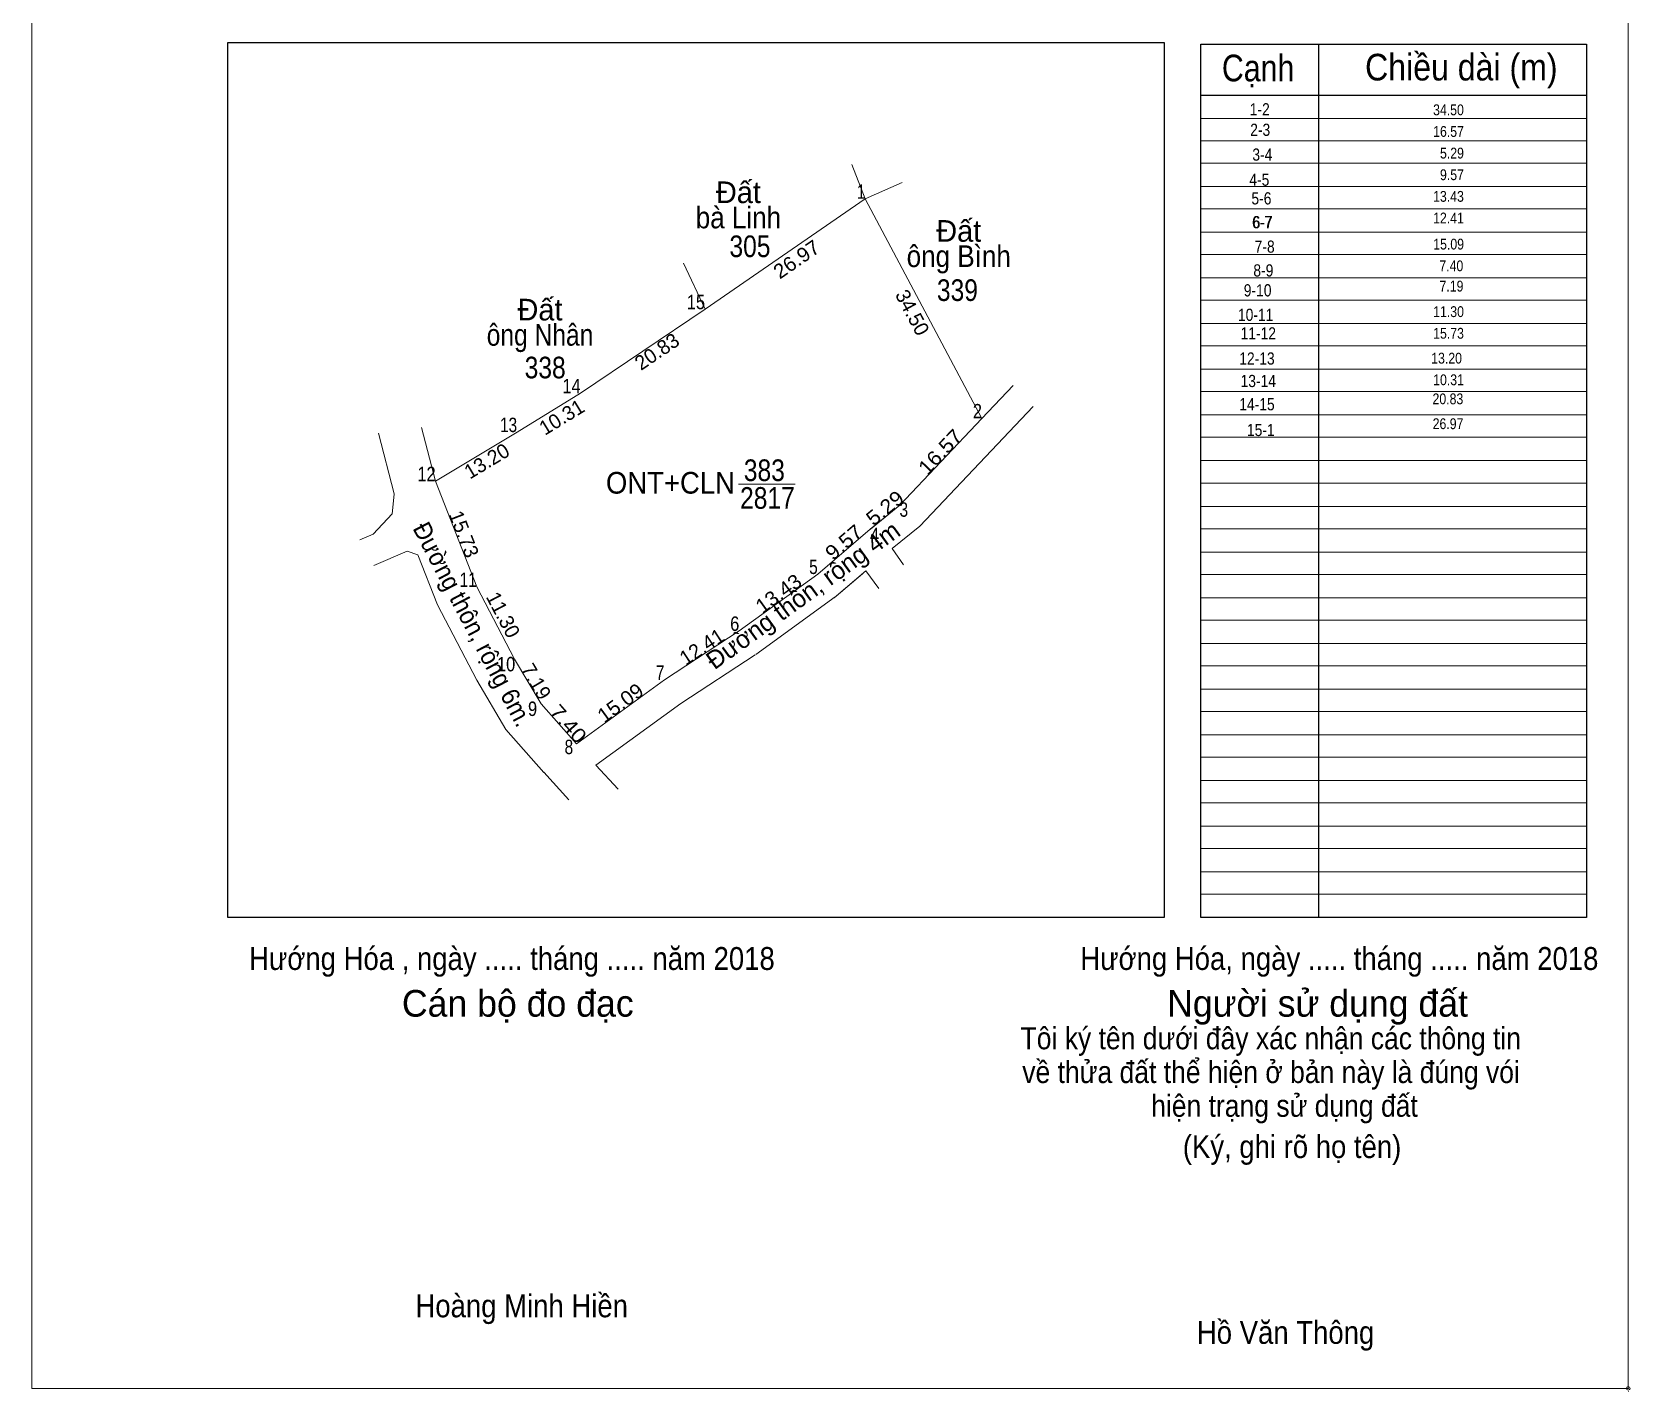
# Model space of a CAD drawing. Header units: metres. Extents: x 547595 to 548677, y 1838167 to 1838616.
# Drawn here: x 547595.2 to 547816.9, y 1838243 to 1838431.6 of the extents above; entities that cross this region are included whole.
import ezdxf
from ezdxf.enums import TextEntityAlignment as Align

# ---------------------------------------------------------------- set-up
doc = ezdxf.new("R2010")
doc.units = ezdxf.units.M
doc.header["$PDMODE"] = 32
doc.header["$PDSIZE"] = 0.5
for name, color, linetype, lineweight in [('1', 7, 'Continuous', 13), ('10', 7, 'Continuous', 13), ('17', 7, 'Continuous', 13), ('23', 7, 'Continuous', 13), ('63', 7, 'Continuous', 13), ('7', 7, 'Continuous', 13)]:
    doc.layers.add(name, color=color, linetype=linetype, lineweight=lineweight)
doc.layers.add('30', color=7, linetype='Continuous')

msp = doc.modelspace()

# ---------------------------------------------------------------- linework, layer by layer
at = {"layer": '1'}
msp.add_lwpolyline([(547710.78, 1838408.44), (547726.99, 1838377.99), (547715.59, 1838365.96), (547711.49, 1838362.62), (547704.21, 1838356.41), (547693.33, 1838348.53), (547682.94, 1838341.74), (547670.73, 1838332.87), (547665.83, 1838338.42), (547662.17, 1838344.61), (547656.92, 1838354.62), (547651.21, 1838369.28), (547662.52, 1838376.09), (547671.32, 1838381.47), (547688.58, 1838393.13)], close=True, dxfattribs=at)
at = {"layer": '10'}
for p, q in [((547708.92, 1838413.19), (547710.78, 1838408.44)), ((547715.94, 1838410.69), (547710.78, 1838408.44)), ((547710.78, 1838408.44), (547726.99, 1838377.99)), ((547688.58, 1838393.13), (547685.57, 1838399.51)), ((547712.69, 1838354.41), (547710.86, 1838356.85))]:
    msp.add_line(p, q, dxfattribs=at)
for points in [[(547651.21, 1838369.28), (547662.52, 1838376.09), (547671.32, 1838381.47), (547688.58, 1838393.13)], [(547645.47, 1838367.5), (547645.16, 1838364.74), (547642.54, 1838361.92)]]:
    msp.add_lwpolyline(points, dxfattribs=at)
at = {"layer": '17'}
for p, q in [((547710.78, 1838408.44), (547688.58, 1838393.13)), ((547734.08, 1838379.65), (547718.37, 1838363.06)), ((547726.99, 1838377.99), (547715.59, 1838365.96)), ((547715.59, 1838365.96), (547711.53, 1838362.65)), ((547642.54, 1838361.92), (547640.72, 1838361.15)), ((547711.49, 1838362.62), (547704.21, 1838356.41)), ((547718.37, 1838363.06), (547714.53, 1838359.94)), ((547647.26, 1838359.59), (547642.62, 1838357.61)), ((547647.26, 1838359.59), (547648.74, 1838359.09)), ((547704.21, 1838356.41), (547693.33, 1838348.53)), ((547710.86, 1838356.85), (547706.47, 1838353.11)), ((547710.43, 1838356.46), (547706.76, 1838353.33)), ((547706.63, 1838353.23), (547695.61, 1838345.25)), ((547666.2, 1838328.94), (547669.67, 1838325.12)), ((547673.45, 1838329.89), (547676.51, 1838326.6))]:
    msp.add_line(p, q, dxfattribs=at)
for points in [[(547651.21, 1838369.28), (547656.92, 1838354.62), (547662.17, 1838344.61), (547665.83, 1838338.42), (547670.73, 1838332.87)], [(547648.74, 1838359.09), (547651.45, 1838352.13), (547656.93, 1838341.69), (547660.97, 1838334.86), (547666.23, 1838328.9)], [(547670.73, 1838332.87), (547682.94, 1838341.74), (547693.33, 1838348.53)], [(547673.45, 1838329.89), (547685.22, 1838338.44), (547695.54, 1838345.2)]]:
    msp.add_lwpolyline(points, dxfattribs=at)
at = {"layer": '23'}
for p, q in [((547726.99, 1838377.99), (547731.34, 1838382.54)), ((547643.27, 1838375.94), (547645.47, 1838367.51)), ((547649.27, 1838376.72), (547651.21, 1838369.28)), ((547716.1, 1838357.7), (547714.53, 1838359.94))]:
    msp.add_line(p, q, dxfattribs=at)
at = {"layer": '63'}
msp.add_line((547693.22, 1838368.88), (547701.1, 1838368.88), dxfattribs=at)
at = {"layer": '7', "lineweight": 25}
for p, q in [((547773.69, 1838429.89), (547773.69, 1838308.77)), ((547773.69, 1838429.89), (547773.69, 1838308.77)), ((547757.33, 1838422.82), (547810.86, 1838422.82)), ((547757.33, 1838422.82), (547810.86, 1838422.82))]:
    msp.add_line(p, q, dxfattribs=at)
at = {"layer": '7'}
for p, q in [((547757.33, 1838419.58), (547810.86, 1838419.58)), ((547757.33, 1838416.48), (547810.86, 1838416.48)), ((547757.33, 1838416.48), (547810.86, 1838416.48)), ((547757.33, 1838413.38), (547810.86, 1838413.38)), ((547757.33, 1838410.15), (547810.86, 1838410.15)), ((547757.33, 1838410.15), (547810.86, 1838410.15)), ((547757.33, 1838407.05), (547810.86, 1838407.05)), ((547757.33, 1838403.81), (547810.86, 1838403.81)), ((547757.33, 1838400.71), (547810.86, 1838400.71)), ((547757.33, 1838397.47), (547810.86, 1838397.47)), ((547757.33, 1838397.47), (547810.86, 1838397.47)), ((547757.33, 1838394.37), (547810.86, 1838394.37)), ((547757.33, 1838391.14), (547810.86, 1838391.14)), ((547757.33, 1838391.14), (547810.86, 1838391.14)), ((547757.33, 1838388.04), (547810.86, 1838388.04)), ((547757.33, 1838384.8), (547810.86, 1838384.8)), ((547757.33, 1838384.8), (547810.86, 1838384.8)), ((547757.33, 1838381.7), (547810.86, 1838381.7)), ((547757.33, 1838378.47), (547810.86, 1838378.47)), ((547757.33, 1838378.47), (547810.86, 1838378.47)), ((547757.33, 1838375.37), (547810.86, 1838375.37)), ((547757.33, 1838372.13), (547810.86, 1838372.13)), ((547757.33, 1838369.03), (547810.86, 1838369.03)), ((547757.33, 1838365.79), (547810.86, 1838365.79)), ((547757.33, 1838365.79), (547810.86, 1838365.79)), ((547757.33, 1838362.69), (547810.86, 1838362.69)), ((547757.33, 1838359.46), (547810.86, 1838359.46)), ((547757.33, 1838359.46), (547810.86, 1838359.46)), ((547757.33, 1838356.36), (547810.86, 1838356.36)), ((547757.33, 1838353.12), (547810.86, 1838353.12)), ((547757.33, 1838350.02), (547810.86, 1838350.02)), ((547757.33, 1838346.79), (547810.86, 1838346.79)), ((547757.33, 1838346.79), (547810.86, 1838346.79)), ((547757.33, 1838343.69), (547810.86, 1838343.69)), ((547757.33, 1838340.45), (547810.86, 1838340.45)), ((547757.33, 1838340.45), (547810.86, 1838340.45)), ((547757.33, 1838337.35), (547810.86, 1838337.35)), ((547757.33, 1838334.11), (547810.86, 1838334.11)), ((547757.33, 1838334.11), (547810.86, 1838334.11)), ((547757.33, 1838331.01), (547810.86, 1838331.01)), ((547757.33, 1838327.78), (547810.86, 1838327.78)), ((547757.33, 1838327.78), (547810.86, 1838327.78)), ((547757.33, 1838324.68), (547810.86, 1838324.68)), ((547757.33, 1838321.44), (547810.86, 1838321.44)), ((547757.33, 1838321.44), (547810.86, 1838321.44)), ((547757.33, 1838318.34), (547810.86, 1838318.34)), ((547757.33, 1838315.11), (547810.86, 1838315.11)), ((547757.33, 1838315.11), (547810.86, 1838315.11)), ((547757.33, 1838312.01), (547810.86, 1838312.01))]:
    msp.add_line(p, q, dxfattribs=at)
msp.add_lwpolyline([(547595.22, 1838549.75), (547816.63, 1838549.75), (547816.63, 1838243.51), (547595.22, 1838243.51)], close=True, dxfattribs=at)
msp.add_lwpolyline([(547595.22, 1838549.75), (547816.63, 1838549.75), (547816.63, 1838243.51), (547595.22, 1838243.51)], close=True, dxfattribs=at)
at = {"layer": '7', "lineweight": 25}
for points in [[(547622.37, 1838430.1), (547752.26, 1838430.1), (547752.26, 1838308.77), (547622.37, 1838308.77)], [(547622.37, 1838430.1), (547752.26, 1838430.1), (547752.26, 1838308.77), (547622.37, 1838308.77)], [(547757.33, 1838429.89), (547810.86, 1838429.89), (547810.86, 1838308.77), (547757.33, 1838308.77)], [(547757.33, 1838429.89), (547810.86, 1838429.89), (547810.86, 1838308.77), (547757.33, 1838308.77)]]:
    msp.add_lwpolyline(points, close=True, dxfattribs=at)
at = {"layer": '7'}
msp.add_point((547816.63, 1838243.51), dxfattribs=at)

# ---------------------------------------------------------------- texts
at = {"layer": '1'}
for p in [(547693.205, 1838407.84), (547723.765, 1838402.48), (547665.685, 1838391.57)]:
    msp.add_text('Đất', height=3, dxfattribs=at).set_placement(p, align=Align.CENTER)
for s, width, p in [('bà Linh', 0.9, (547693.21, 1838404.34)), ('305', 0.85, (547694.81, 1838400.35)), ('ông Bình', 0.9, (547723.77, 1838398.98)), ('339', 0.85, (547723.585, 1838394.27)), ('ông Nhân', 0.85, (547665.69, 1838388.07)), ('338', 0.85, (547666.405, 1838383.54)), ('ONT+CLN', 0.95, (547683.78, 1838367.56)), ('383', 0.85, (547696.805, 1838369.3)), ('2817', 0.85, (547697.23, 1838365.46))]:
    msp.add_text(s, height=3, dxfattribs=dict(at, width=width)).set_placement(p, align=Align.CENTER)
at = {"layer": '1', "width": 0.9}
for s, p in [('Hướng Hóa , ngày ..... tháng ..... năm 2018', (547625.33, 1838301.52)), ('Hoàng Minh Hiền', (547648.41, 1838253.36)), ('Hồ Văn Thông', (547756.8, 1838249.68))]:
    msp.add_text(s, height=3.17, dxfattribs=at).set_placement(p)
at = {"layer": '17'}
msp.add_text('Đường thôn, rộng 4m', height=2.5, rotation=35.914, dxfattribs=at).set_placement((547702.897, 1838352.476), align=Align.CENTER)
at = {"layer": '30', "width": 0.85}
for s, height, p in [('1-2', 1.689, (547766.91, 1838420)), ('2-3', 1.689, (547766.97, 1838417.16)), ('3-4', 1.689, (547767.27, 1838413.72)), ('4-5', 1.689, (547766.85, 1838410.24)), ('5-6', 1.69, (547767.14, 1838407.65)), ('6-7', 1.69, (547767.23, 1838404.35)), ('6-7', 1.69, (547767.32, 1838404.35)), ('7-8', 1.69, (547767.59, 1838400.96)), ('8-9', 1.69, (547767.41, 1838397.66)), ('9-10', 1.69, (547767.15, 1838394.9)), ('10-11', 1.69, (547767.41, 1838391.51)), ('11-12', 1.69, (547767.77, 1838388.93)), ('12-13', 1.69, (547767.59, 1838385.45)), ('13-14', 1.69, (547767.77, 1838382.33)), ('14-15', 1.69, (547767.59, 1838379.11)), ('15-1', 1.69, (547767.59, 1838375.54))]:
    msp.add_text(s, height=height, dxfattribs=at).set_placement(p, align=Align.RIGHT)
at = {"layer": '63'}
for s, height, width, p in [('34.50', 1.5, 0.85, (547793.83, 1838420.02)), ('16.57', 1.5, 0.85, (547793.84, 1838417.02)), ('5.29', 1.5, 0.85, (547793.84, 1838414.02)), (' 1', 2, 0.75, (547710.78, 1838408.44)), ('9.57', 1.5, 0.85, (547793.84, 1838411.02)), ('13.43', 1.5, 0.85, (547793.83, 1838408.02)), ('12.41', 1.5, 0.85, (547793.83, 1838405.02)), ('15.09', 1.5, 0.85, (547793.85, 1838401.4)), ('7.40', 1.5, 0.85, (547793.75, 1838398.39)), ('7.19', 1.5, 0.85, (547793.77, 1838395.58)), (' 15', 2, 0.85, (547688.58, 1838393.13)), ('11.30', 1.5, 0.85, (547793.84, 1838392.04)), ('15.73', 1.5, 0.85, (547793.84, 1838389.04)), ('13.20', 1.5, 0.85, (547793.57, 1838385.59)), ('10.31', 1.5, 0.85, (547793.84, 1838382.59)), (' 14', 2, 0.85, (547671.32, 1838381.47)), (' 2', 2, 0.85, (547726.99, 1838377.99)), ('20.83', 1.5, 0.85, (547793.75, 1838379.95)), (' 13', 2, 0.8, (547662.52, 1838376.09)), ('26.97', 1.5, 0.85, (547793.77, 1838376.5)), (' 12', 2, 0.85, (547651.21, 1838369.28)), (' 3', 2, 0.8, (547716.74, 1838364.35)), (' 4', 2, 0.85, (547712.73, 1838360.83)), (' 5', 2, 0.8, (547704.21, 1838356.41)), (' 11', 2, 0.8, (547656.92, 1838354.62)), (' 6', 2, 0.85, (547693.33, 1838348.53)), (' 10', 2, 0.85, (547662.25, 1838342.92)), (' 7', 2, 0.8, (547682.94, 1838341.74)), (' 9', 2, 0.85, (547665.29, 1838336.73)), (' 8', 2, 0.8, (547670.29, 1838331.44))]:
    msp.add_text(s, height=height, dxfattribs=dict(at, width=width)).set_placement(p, align=Align.RIGHT)
for s, height, rotation, width, p in [('26.97', 2, 34.592, 1.05, (547701.842, 1838399.222)), ('16.57', 2, 46.54, 1.1, (547721.942, 1838372.657)), ('5.29', 2, 39.167, 1.1, (547714.163, 1838364.795)), ('Đường thôn, rộng 6m.', 2.5, 297.695, 0.95, (547655.261, 1838348.861)), ('9.57', 2, 40.465, 1.1, (547708.491, 1838360.058)), ('13.43', 2, 35.914, 1.05, (547699.363, 1838352.896)), ('15.09', 2, 35.997, 1.05, (547677.427, 1838337.737)), ('7.40', 2, 311.441, 1.15, (547668.863, 1838334.982))]:
    msp.add_text(s, height=height, rotation=rotation, dxfattribs=dict(at, width=width)).set_placement(p, align=Align.CENTER)
for s, rotation, p in [('34.50', 298.029, (547716.453, 1838392.2)), ('20.83', 34.041, (547682.47, 1838386.433)), ('10.31', 31.44, (547669.218, 1838377.308)), ('13.20', 31.053, (547658.824, 1838371.219)), ('15.73', 291.281, (547654.205, 1838361.593)), ('11.30', 297.676, (547659.692, 1838350.294)), ('12.41', 33.165, (547688.688, 1838345.487)), ('7.19', 300.595, (547664.297, 1838341.009))]:
    msp.add_text(s, height=2, rotation=rotation, dxfattribs=at).set_placement(p, align=Align.CENTER)
at = {"layer": '7'}
for s, height, width, p in [('Cạnh', 3.696, 0.85, (547760.27, 1838424.72)), ('Cạnh', 3.696, 0.85, (547760.27, 1838424.72)), ('Chiều dài (m)', 3.696, 0.9, (547780.13, 1838424.84)), ('Chiều dài (m)', 3.696, 0.9, (547780.13, 1838424.84)), ('Hướng Hóa, ngày ..... tháng ..... năm 2018', 3.17, 0.9, (547740.63, 1838301.52)), ('(Ký, ghi rõ họ tên)', 3.168, 0.9, (547754.85, 1838275.44)), ('(Ký, ghi rõ họ tên)', 3.168, 0.9, (547754.85, 1838275.44))]:
    msp.add_text(s, height=height, dxfattribs=dict(at, width=width)).set_placement(p)
for s, p in [('Cán bộ đo đạc', (547646.53, 1838295.04)), ('Cán bộ đo đạc', (547646.53, 1838295.04)), ('Người sử dụng đất', (547752.67, 1838295.04)), ('Người sử dụng đất', (547752.67, 1838295.04))]:
    msp.add_text(s, height=3.696, dxfattribs=at).set_placement(p)
at = {"layer": '7', "width": 0.9}
for s, p in [('Tôi ký tên dưới đây xác nhận các thông tin', (547767.05, 1838290.52)), ('Tôi ký tên dưới đây xác nhận các thông tin', (547767.05, 1838290.52)), ('về thửa đất thể hiện ở bản này là đúng vói', (547767.09, 1838285.84)), ('về thửa đất thể hiện ở bản này là đúng vói', (547767.09, 1838285.84)), ('hiện trạng sử dụng đất', (547768.95, 1838281.16)), ('hiện trạng sử dụng đất', (547768.95, 1838281.16))]:
    msp.add_text(s, height=3.053, dxfattribs=at).set_placement(p, align=Align.CENTER)
at = {"layer": '7'}
msp.add_text('.', height=1.056, dxfattribs=at).set_placement((547816.644, 1838243), align=Align.CENTER)
msp.add_text('.', height=1.056, dxfattribs=at).set_placement((547816.644, 1838243), align=Align.CENTER)

doc.saveas('drawing.dxf')
